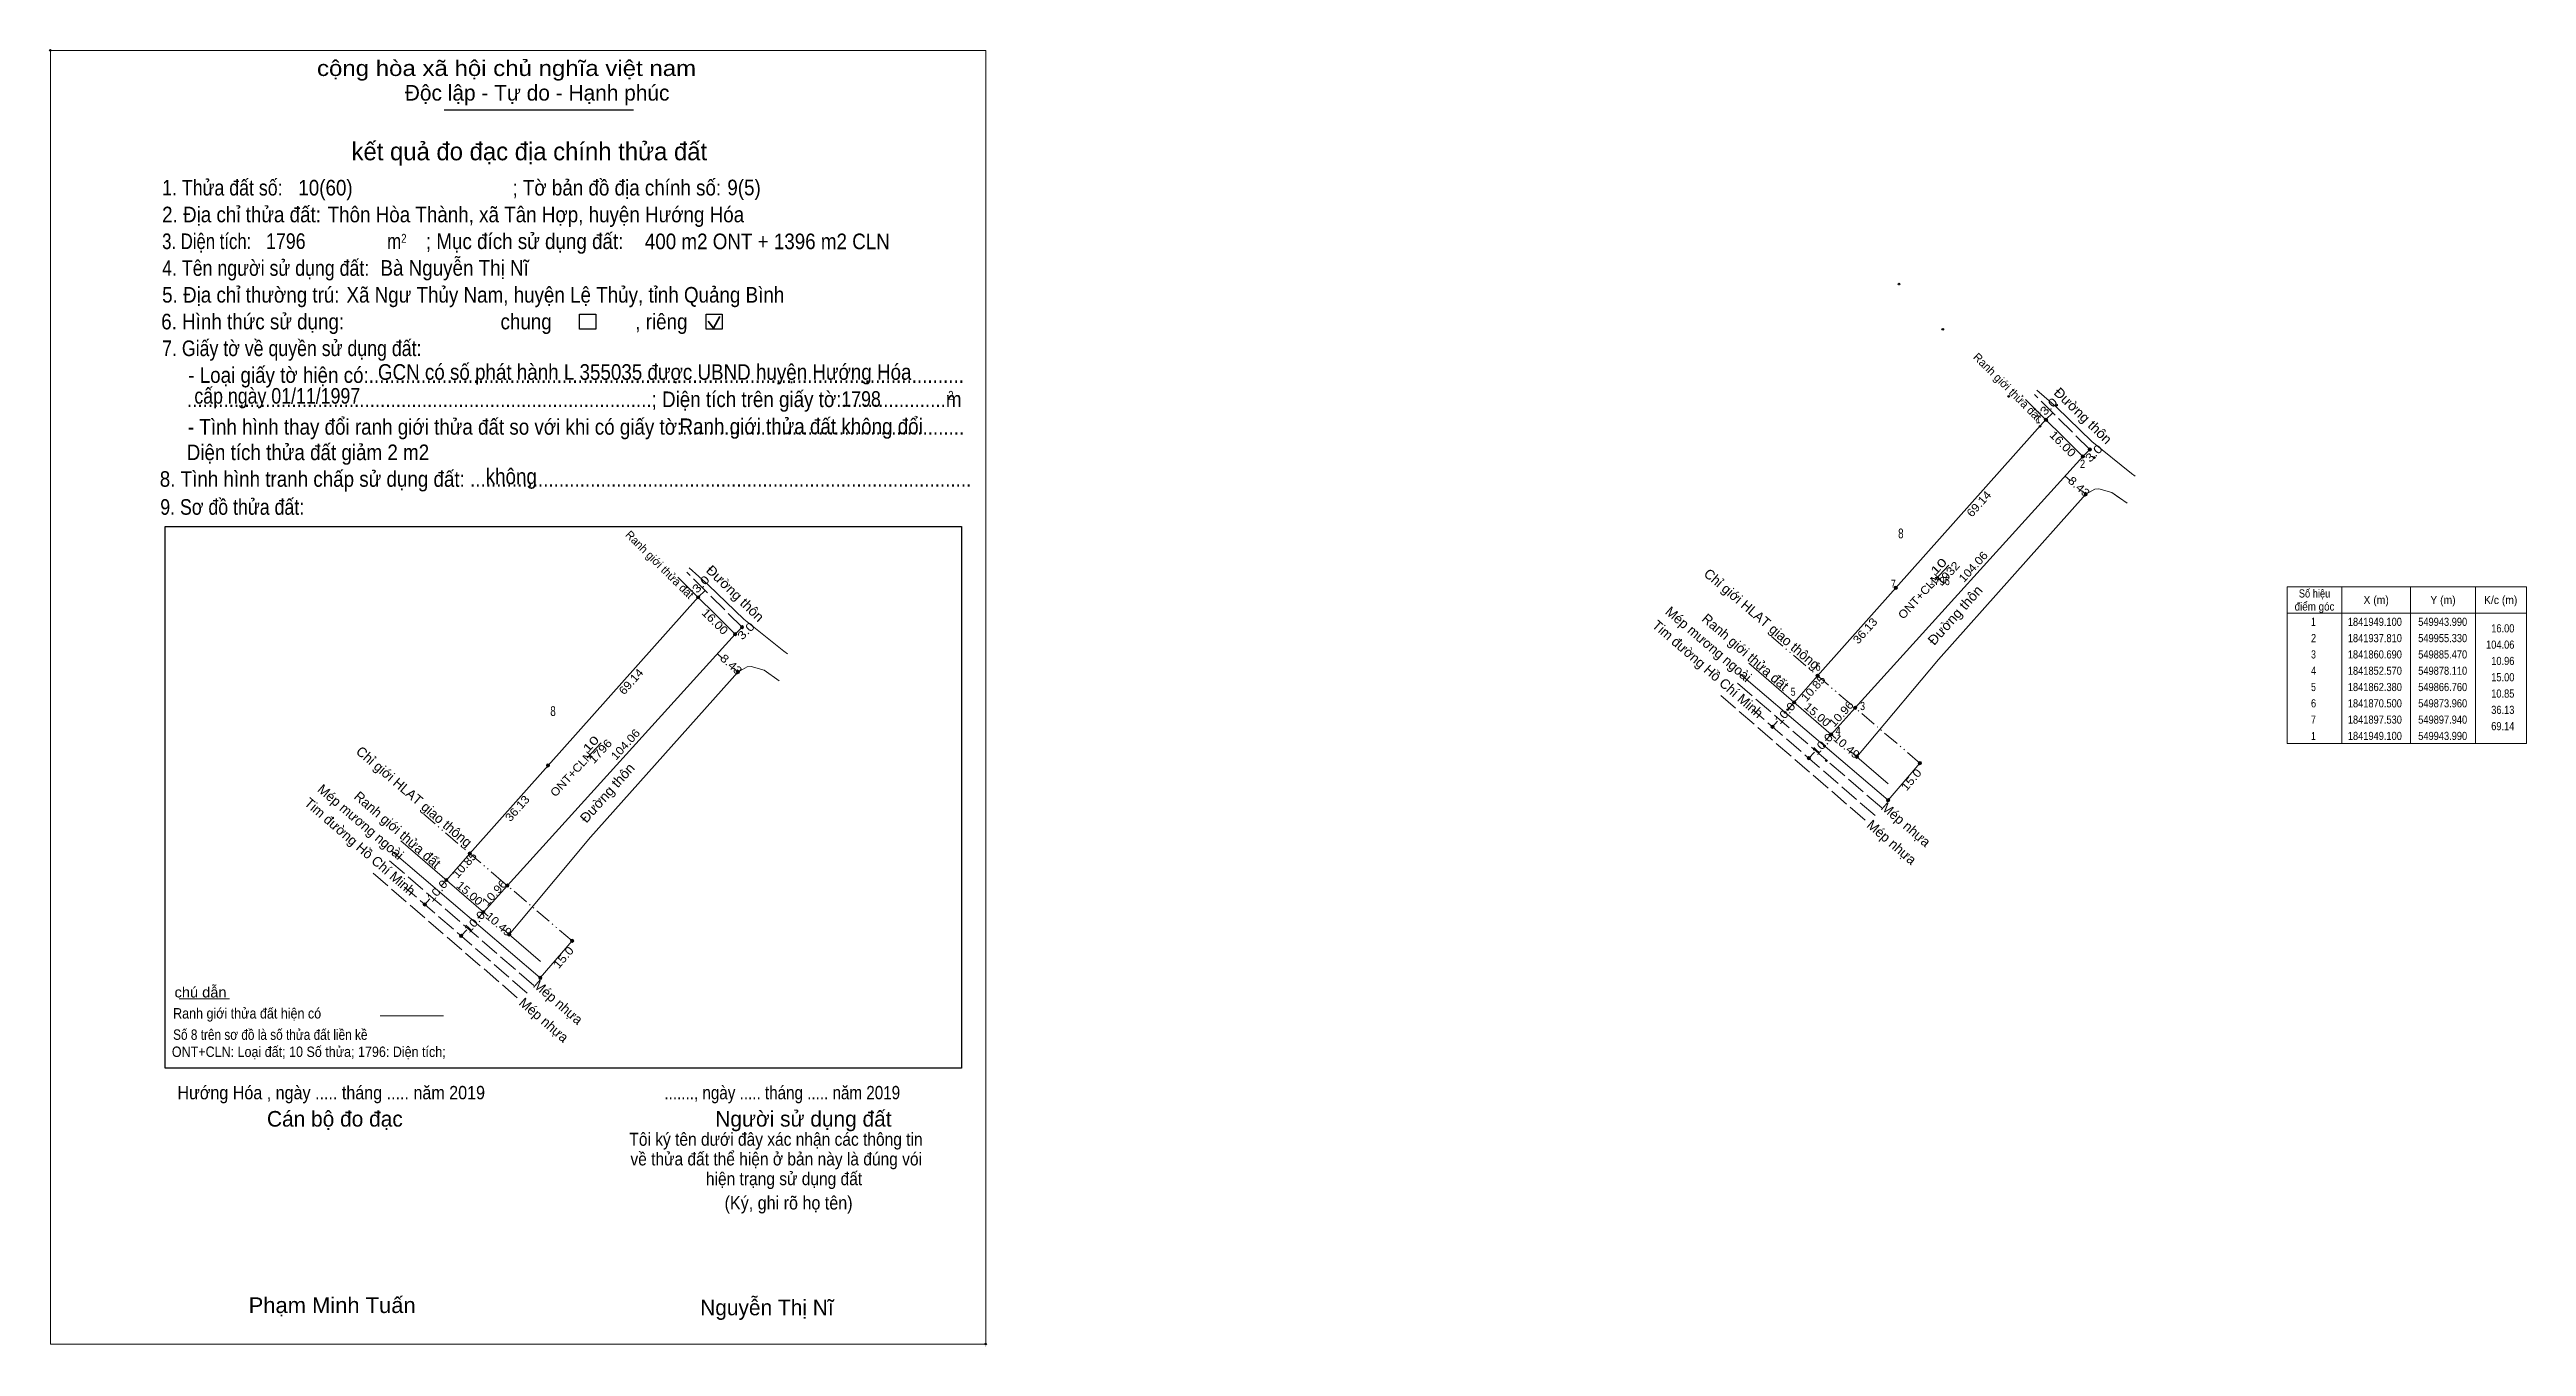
# Model space of a CAD drawing. Header units: metres. Extents: x 549332 to 550091, y 1841665 to 1842063.
import ezdxf
from ezdxf.enums import TextEntityAlignment as Align

# ---------------------------------------------------------------- set-up
doc = ezdxf.new("R2010")
doc.units = ezdxf.units.M
doc.header["$PDMODE"] = 32
doc.header["$PDSIZE"] = 0.5
doc.linetypes.add('DASH_DOUBLE_DOT', pattern=[9.2, 5, -1.2, 0.3, -1.2, 0.3, -1.2])
doc.linetypes.add('LONG_DASHED', pattern=[7.5, 6, -1.5])
for name, color, linetype in [('1', 7, 'Continuous'), ('12', 7, 'Continuous'), ('7', 7, 'Continuous')]:
    doc.layers.add(name, color=color, linetype=linetype)
for name, color, linetype, lineweight in [('10', 7, 'Continuous', 13), ('13', 7, 'Continuous', 13), ('17', 7, 'Continuous', 13), ('2', 7, 'Continuous', 25), ('22', 7, 'Continuous', 13), ('23', 7, 'Continuous', 13), ('50', 7, 'DASH_DOUBLE_DOT', 13), ('6', 7, 'Continuous', 13), ('63', 7, 'Continuous', 13), ('8', 7, 'Continuous', 13)]:
    doc.layers.add(name, color=color, linetype=linetype, lineweight=lineweight)

msp = doc.modelspace()

# ---------------------------------------------------------------- hatches: boundary and pattern name
at = {"layer": '13'}
for points in [[(549944.49, 1841949.1, 1), (549943.49, 1841949.1, 1)], [(549955.83, 1841937.81, 1), (549954.83, 1841937.81, 1)], [(549898.44, 1841897.53, 1), (549897.44, 1841897.53, 1)], [(549531.088, 1841894.605, 1), (549530.088, 1841894.605, 1)], [(549542.428, 1841883.315, 1), (549541.428, 1841883.315, 1)], [(549874.46, 1841870.5, 1), (549873.46, 1841870.5, 1)], [(549885.97, 1841860.69, 1), (549884.97, 1841860.69, 1)], [(549886.54, 1841845.7, 1), (549885.54, 1841845.7, 1)], [(549485.038, 1841843.035, 1), (549484.038, 1841843.035, 1)], [(549461.058, 1841816.005, 1), (549460.058, 1841816.005, 1)], [(549472.568, 1841806.195, 1), (549471.568, 1841806.195, 1)], [(549473.138, 1841791.205, 1), (549472.138, 1841791.205, 1)]]:
    msp.add_hatch(color=256, dxfattribs=at).paths.add_polyline_path(points)
at = {"layer": '22'}
for points in [[(549867.26, 1841862.38, 1), (549866.26, 1841862.38, 1)], [(549860.63, 1841854.9, 1), (549859.63, 1841854.9, 1)], [(549878.61, 1841852.57, 1), (549877.61, 1841852.57, 1)], [(549871.78, 1841845.26, 1), (549870.78, 1841845.26, 1)], [(549905.82, 1841843.76, 1), (549904.82, 1841843.76, 1)], [(549896.08, 1841832.35, 1), (549895.08, 1841832.35, 1)], [(549453.858, 1841807.885, 1), (549452.858, 1841807.885, 1)], [(549447.228, 1841800.405, 1), (549446.228, 1841800.405, 1)], [(549465.208, 1841798.075, 1), (549464.208, 1841798.075, 1)], [(549458.378, 1841790.765, 1), (549457.378, 1841790.765, 1)], [(549492.418, 1841789.265, 1), (549491.418, 1841789.265, 1)], [(549482.678, 1841777.855, 1), (549481.678, 1841777.855, 1)]]:
    msp.add_hatch(color=256, dxfattribs=at).paths.add_polyline_path(points)
at = {"layer": '63'}
for points in [[(549957.95, 1841939.94, 1), (549956.95, 1841939.94, 1)], [(549956.68, 1841926.19, 1), (549955.68, 1841926.19, 1)], [(549544.548, 1841885.445, 1), (549543.548, 1841885.445, 1)], [(549543.278, 1841871.695, 1), (549542.278, 1841871.695, 1)]]:
    msp.add_hatch(color=256, dxfattribs=at).paths.add_polyline_path(points)

# ---------------------------------------------------------------- linework, layer by layer
at = {"layer": '10'}
for p, q in [((549885.47, 1841860.69), (549955.33, 1841937.81)), ((549958.02, 1841942.39), (549970.28, 1841932.59)), ((549970.28, 1841932.59), (549971.36, 1841931.73)), ((549472.07, 1841806.19), (549541.93, 1841883.31)), ((549544.62, 1841887.89), (549556.88, 1841878.09)), ((549556.88, 1841878.09), (549557.96, 1841877.23))]:
    msp.add_line(p, q, dxfattribs=at)
for points in [[(549958.02, 1841942.39), (549947.21, 1841952.88), (549941.23, 1841958.19)], [(549943.99, 1841949.1), (549897.94, 1841897.53), (549873.96, 1841870.5), (549866.76, 1841862.38)], [(549911.01, 1841875.51), (549956.18, 1841926.19), (549959.01, 1841927.78), (549960.25, 1841927.88), (549964.2, 1841926.78), (549966.4, 1841925.23)], [(549911.01, 1841875.51), (549956.18, 1841926.19), (549959.01, 1841927.78), (549960.25, 1841927.88), (549964.2, 1841926.78), (549968.87, 1841923.5)], [(549544.62, 1841887.89), (549533.81, 1841898.38), (549527.83, 1841903.69)], [(549530.59, 1841894.6), (549484.54, 1841843.03), (549460.56, 1841816), (549453.36, 1841807.88)], [(549911.01, 1841875.51), (549889.26, 1841849.54), (549886.04, 1841845.7)], [(549497.61, 1841821.01), (549542.78, 1841871.69), (549545.61, 1841873.28), (549546.85, 1841873.38), (549550.8, 1841872.28), (549553, 1841870.73)], [(549497.61, 1841821.01), (549542.78, 1841871.69), (549545.61, 1841873.28), (549546.85, 1841873.38), (549550.8, 1841872.28), (549555.47, 1841869)], [(549497.61, 1841821.01), (549475.86, 1841795.04), (549472.64, 1841791.2)]]:
    msp.add_lwpolyline(points, dxfattribs=at)
at = {"layer": '13'}
for p, q in [((549946.11, 1841951.23), (549943.99, 1841949.1)), ((549909.95, 1841899.84), (549914.21, 1841904.48)), ((549532.71, 1841896.73), (549530.59, 1841894.6)), ((549879.54, 1841851.33), (549878.11, 1841852.57)), ((549496.55, 1841845.34), (549500.81, 1841849.98)), ((549886.04, 1841845.7), (549884.3, 1841847.21)), ((549466.14, 1841796.83), (549464.71, 1841798.07)), ((549472.64, 1841791.2), (549470.9, 1841792.71))]:
    msp.add_line(p, q, dxfattribs=at)
for centre in [(549943.99, 1841949.1), (549955.33, 1841937.81), (549897.94, 1841897.53), (549530.588, 1841894.605), (549541.928, 1841883.315), (549873.96, 1841870.5), (549885.47, 1841860.69), (549886.04, 1841845.7), (549484.538, 1841843.035), (549460.558, 1841816.005), (549472.068, 1841806.195), (549472.638, 1841791.205)]:
    msp.add_circle(centre, 0.5, dxfattribs=at)
for p in [(549897.94, 1841897.53), (549484.54, 1841843.04)]:
    msp.add_point(p, dxfattribs=at)
at = {"layer": '17'}
msp.add_line((549371.42, 1841771.46), (549386.81, 1841771.46), dxfattribs=at)
at = {"layer": '2'}
for p, q in [((549452.74, 1842044.17), (549510.75, 1842044.17)), ((549367.08, 1841916.3), (549611.32, 1841916.3)), ((549611.32, 1841916.31), (549611.32, 1841750.13))]:
    msp.add_line(p, q, dxfattribs=at)
at = {"layer": '2', "lineweight": 35}
for p, q in [((549535.29, 1841977.2), (549537.27, 1841980.75)), ((549533.65, 1841979.32), (549535.29, 1841977.2))]:
    msp.add_line(p, q, dxfattribs=at)
at = {"layer": '2', "lineweight": 13}
msp.add_lwpolyline([(549331.9, 1842062.37), (549618.79, 1842062.37), (549618.79, 1841665.57), (549331.9, 1841665.57)], close=True, dxfattribs=at)
at = {"layer": '2'}
for points in [[(549494.25, 1841981.44), (549499.18, 1841981.44), (549499.18, 1841976.85), (549494.25, 1841976.85)], [(549533.01, 1841981.44), (549537.94, 1841981.44), (549537.94, 1841976.85), (549533.01, 1841976.85)]]:
    msp.add_lwpolyline(points, close=True, dxfattribs=at)
msp.add_lwpolyline([(549611.32, 1841750.13), (549367.08, 1841750.13), (549367.08, 1841916.3)], dxfattribs=at)
for p in [(549331.9, 1842062.37), (549618.79, 1841665.57)]:
    msp.add_point(p, dxfattribs=at)
at = {"layer": '22', "linetype": 'LONG_DASHED'}
for p, q in [((549893.61, 1841830.03), (549848.31, 1841869.21)), ((549844.27, 1841864.52), (549889.61, 1841825.34)), ((549891.6, 1841827.68), (549853.95, 1841860.24)), ((549480.21, 1841775.53), (549434.91, 1841814.71)), ((549430.87, 1841810.02), (549476.21, 1841770.84)), ((549478.2, 1841773.18), (549440.55, 1841805.74))]:
    msp.add_line(p, q, dxfattribs=at)
at = {"layer": '22'}
for p, q in [((549865.11, 1841860.52), (549866.76, 1841862.38)), ((549878.11, 1841852.57), (549885.47, 1841860.69)), ((549860.13, 1841854.9), (549861.69, 1841856.66)), ((549876.37, 1841850.7), (549878.11, 1841852.57)), ((549871.28, 1841845.26), (549873.02, 1841847.12)), ((549451.71, 1841806.02), (549453.36, 1841807.88)), ((549464.71, 1841798.07), (549472.07, 1841806.19)), ((549446.73, 1841800.4), (549448.29, 1841802.16)), ((549457.88, 1841790.76), (549459.62, 1841792.62)), ((549462.97, 1841796.2), (549464.71, 1841798.07))]:
    msp.add_line(p, q, dxfattribs=at)
for centre in [(549866.76, 1841862.38), (549860.13, 1841854.9), (549878.11, 1841852.57), (549871.28, 1841845.26), (549905.32, 1841843.76), (549895.58, 1841832.35), (549453.358, 1841807.885), (549446.728, 1841800.405), (549464.708, 1841798.075), (549457.878, 1841790.765), (549491.918, 1841789.265), (549482.178, 1841777.855)]:
    msp.add_circle(centre, 0.5, dxfattribs=at)
at = {"layer": '23'}
for p, q in [((549955.33, 1841937.81), (549937.75, 1841955.31)), ((549541.93, 1841883.31), (549524.35, 1841900.81)), ((549878.11, 1841852.57), (549852.83, 1841874.43)), ((549895.61, 1841837.43), (549886.04, 1841845.7)), ((549895.58, 1841832.35), (549905.32, 1841843.76)), ((549464.71, 1841798.07), (549439.43, 1841819.93)), ((549482.21, 1841782.93), (549472.64, 1841791.2)), ((549482.18, 1841777.85), (549491.92, 1841789.26))]:
    msp.add_line(p, q, dxfattribs=at)
at = {"layer": '23', "linetype": 'LONG_DASHED'}
for p, q in [((549957.45, 1841939.94), (549940.53, 1841956.78)), ((549544.05, 1841885.44), (549527.13, 1841902.28))]:
    msp.add_line(p, q, dxfattribs=at)
at = {"layer": '50'}
for p, q in [((549905.32, 1841843.76), (549859.84, 1841882.54)), ((549491.92, 1841789.26), (549446.44, 1841828.04))]:
    msp.add_line(p, q, dxfattribs=at)
at = {"layer": '6'}
msp.add_line((549433.08, 1841766.23), (549452.51, 1841766.23), dxfattribs=at)
at = {"layer": '63'}
for p, q in [((549957.45, 1841939.94), (549955.33, 1841937.81)), ((549949.89, 1841931.8), (549951.4, 1841930.45)), ((549954.89, 1841927.34), (549956.18, 1841926.19)), ((550034.78, 1841897.79), (550034.78, 1841849.79)), ((550055.78, 1841897.79), (550055.78, 1841849.79)), ((550075.78, 1841897.79), (550075.78, 1841849.79)), ((550017.98, 1841889.79), (550091.38, 1841889.79)), ((549544.05, 1841885.44), (549541.93, 1841883.31)), ((549536.49, 1841877.3), (549538, 1841875.95)), ((549541.49, 1841872.84), (549542.78, 1841871.69))]:
    msp.add_line(p, q, dxfattribs=at)
msp.add_lwpolyline([(550017.98, 1841897.79), (550091.38, 1841897.79), (550091.38, 1841849.79), (550017.98, 1841849.79)], close=True, dxfattribs=at)
for centre in [(549957.45, 1841939.94), (549956.18, 1841926.19), (549544.048, 1841885.445), (549542.778, 1841871.695)]:
    msp.add_circle(centre, 0.5, dxfattribs=at)
at = {"layer": '7'}
for p in [(549898.9, 1841990.66), (549912.35, 1841976.82), (549932.57, 1841956.21), (549947.22, 1841953.55), (549942.16, 1841947.06), (549944.18, 1841948.82), (549958.84, 1841937.47), (549864.01, 1841859.27), (549864.79, 1841860.16), (549876.07, 1841849.01), (549876.66, 1841844.51)]:
    msp.add_point(p, dxfattribs=at)
at = {"layer": '8'}
for p, q in [((549895.58, 1841832.35), (549850.03, 1841871.19)), ((549482.18, 1841777.85), (549436.63, 1841816.69))]:
    msp.add_line(p, q, dxfattribs=at)

# ---------------------------------------------------------------- texts
at = {"layer": '1', "width": 0.85}
msp.add_text('1796', height=2.5, dxfattribs=at).set_placement((549911.36, 1841898.34), align=Align.CENTER)
at = {"layer": '12'}
for s, width, p in [('52', 1.3, (549898.9, 1841990.66)), ('51', 1.25, (549912.35, 1841976.82)), ('50', 1.25, (549932.57, 1841956.21)), ('53', 1.25, (549947.22, 1841953.55)), ('48', 1.25, (549942.16, 1841947.06)), ('49', 1.25, (549944.18, 1841948.82)), ('54', 1.25, (549958.84, 1841937.47)), ('47', 1.3, (549897.94, 1841897.53)), ('46', 1.3, (549864.01, 1841859.27)), ('45', 1.25, (549864.79, 1841860.16)), ('56', 1.3, (549877.93, 1841847.4)), ('55', 1.25, (549878.52, 1841842.9))]:
    msp.add_text(s, height=0.2, dxfattribs=dict(at, width=width)).set_placement(p)
at = {"layer": '13'}
for p in [(549931.333, 1841958.24), (549517.928, 1841903.735)]:
    msp.add_text('Ranh giới thửa đất', height=2.5, rotation=315.131, dxfattribs=at).set_placement(p, align=Align.CENTER)
for s, rotation, width, p in [('3.0', 45.135, 1.25, (549945.692, 1841952.213)), ('3.0', 45.135, 1.25, (549959.557, 1841937.878)), ('10', 47.46, 1.45, (549912.019, 1841903.255)), ('1932', 47.46, 1.15, (549914.935, 1841901.03)), ('3.0', 45.135, 1.25, (549532.287, 1841897.718)), ('3.0', 45.135, 1.25, (549546.147, 1841883.378)), ('10', 47.46, 1.45, (549498.609, 1841848.755)), ('10.49', 319.097, 1.1, (549882.017, 1841847.928)), ('1796', 47.46, 1.15, (549501.525, 1841846.53)), ('10.49', 319.097, 1.1, (549468.607, 1841793.428))]:
    msp.add_text(s, height=2.5, rotation=rotation, dxfattribs=dict(at, width=width)).set_placement(p, align=Align.CENTER)
at = {"layer": '13', "width": 1.1}
for p in [(549911.91, 1841900.41), (549498.5, 1841845.91)]:
    msp.add_text('ONT+CLN', height=2.5, rotation=47.46, dxfattribs=at).set_placement(p, align=Align.RIGHT)
at = {"layer": '2'}
for s, height, width, p in [('cộng hòa xã hội chủ nghĩa việt nam', 4.789, 1.15, (549413.69, 1842054.51)), ('1. Thửa đất số:', 4.789, 0.85, (549366.19, 1842017.85)), ('10(60)', 4.79, 0.9, (549407.96, 1842017.85)), ('; Tờ bản đồ địa chính số:', 4.789, 0.9, (549473.63, 1842017.85)), ('9(5)', 4.79, 0.9, (549539.55, 1842017.91)), ('2. Địa chỉ thửa đất:', 4.789, 0.9, (549366.19, 1842009.63)), ('Thôn Hòa Thành, xã Tân Hợp, huyện Hướng Hóa', 4.79, 0.9, (549416.95, 1842009.63)), ('3. Diện tích:', 4.789, 0.8, (549366.19, 1842001.42)), ('1796', 4.79, 0.85, (549398.07, 1842001.46)), ('m', 4.789, 0.8, (549435.22, 1842001.42)), ('2', 2.736, 0.8, (549439.52, 1842003.34)), ('; Mục đích sử dụng đất:', 4.789, 0.9, (549447.09, 1842001.42)), ('400 m2 ONT + 1396 m2 CLN', 4.79, 0.9, (549514.24, 1842001.38)), ('4. Tên người sử dụng đất:', 4.789, 0.85, (549366.19, 1841993.21)), ('Bà Nguyễn Thị Nĩ', 4.79, 0.9, (549433.15, 1841993.25)), ('5. Địa chỉ thường trú:', 4.789, 0.9, (549366.19, 1841985)), ('Xã Ngư Thủy Nam, huyện Lệ Thủy, tỉnh Quảng Bình', 4.79, 0.9, (549422.73, 1841985)), ('6. Hình thức sử dụng:', 4.789, 0.9, (549365.91, 1841976.79)), ('chung                , riêng', 4.789, 0.9, (549469.98, 1841976.79)), ('7. Giấy tờ về quyền sử dụng đất:', 4.789, 0.85, (549366.19, 1841968.59)), ('     - Loại giấy tờ hiện có:..................................................................................................................', 4.789, 0.9, (549366.19, 1841960.38)), ('GCN có số phát hành L 355035 được UBND huyện Hướng Hóa ', 4.79, 0.9, (549432.37, 1841961.32)), ('     .........................................................................................; Diện tích trên giấy tờ:....................m', 4.789, 0.9, (549365.79, 1841952.95)), ('cấp ngày 01/11/1997', 4.79, 0.85, (549376.07, 1841954)), ('1798', 4.79, 0.85, (549574.51, 1841953.04)), ('2', 2.736, 0.8, (549607.29, 1841955.18)), ('Ranh giới thửa đất không đổi', 4.79, 0.9, (549524.88, 1841944.66)), ('     - Tình hình thay đổi ranh giới thửa đất so với khi có giấy tờ:......................................................', 4.789, 0.9, (549366.05, 1841944.49)), ('Diện tích thửa đất giảm 2 m2', 4.79, 0.9, (549373.73, 1841936.68)), ('8. Tình hình tranh chấp sử dụng đất: ................................................................................................', 4.789, 0.9, (549365.46, 1841928.5)), ('không', 4.789, 0.9, (549465.42, 1841929.3)), ('9. Sơ đồ thửa đất:', 4.789, 0.85, (549365.61, 1841919.92)), ('Hướng Hóa , ngày ..... tháng ..... năm 2019', 4.101, 0.9, (549370.88, 1841740.63)), ('......., ngày ..... tháng ..... năm 2019', 4.101, 0.85, (549520.25, 1841740.63)), ('(Ký, ghi rõ họ tên)', 4.105, 0.9, (549538.7, 1841706.83)), ('Phạm Minh Tuấn', 4.79, 1.05, (549392.73, 1841675.08))]:
    msp.add_text(s, height=height, dxfattribs=dict(at, width=width)).set_placement(p)
for s, height, p in [('Độc lập - Tự do - Hạnh phúc', 4.789, (549440.62, 1842046.96)), ('Người sử dụng đất', 4.789, (549535.85, 1841732.25)), ('Cán bộ đo đạc', 4.789, (549398.34, 1841732.25)), ('Nguyễn Thị Nĩ', 4.79, (549531.22, 1841674.38))]:
    msp.add_text(s, height=height, dxfattribs=at).set_placement(p)
for s, height, p in [('kết quả đo đạc địa chính thửa đất', 5.473, (549478.815, 1842028.65)), ('.', 1.368, (549618.762, 1841664.82))]:
    msp.add_text(s, height=height, dxfattribs=at).set_placement(p, align=Align.CENTER)
at = {"layer": '2', "width": 0.9}
for s, p in [('Tôi ký tên dưới đây xác nhận các thông tin', (549554.47, 1841726.39)), ('về thửa đất thể hiện ở bản này là đúng vói', (549554.54, 1841720.35)), ('hiện trạng sử dụng đất', (549556.935, 1841714.29))]:
    msp.add_text(s, height=3.956, dxfattribs=at).set_placement(p, align=Align.CENTER)
at = {"layer": '22'}
for s, height, rotation, width, p in [('Đường thôn', 3, 315.861, 1.05, (549954.32, 1841949.218)), ('Đường thôn', 3, 315.861, 1.05, (549540.91, 1841894.718)), ('Đường thôn', 3, 48.29, 1.05, (549917.257, 1841888.112)), ('10.0', 2.5, 48.447, 1.15, (549864.902, 1841858.256)), ('10.0', 2.5, 46.944, 1.15, (549876.36, 1841848.762)), ('Đường thôn', 3, 48.29, 1.05, (549503.847, 1841833.612)), ('15.0', 2.5, 49.515, 1.15, (549903.641, 1841837.823)), ('10.0', 2.5, 48.447, 1.15, (549451.492, 1841803.756)), ('10.0', 2.5, 46.944, 1.15, (549462.95, 1841794.262)), ('15.0', 2.5, 49.515, 1.15, (549490.231, 1841783.323))]:
    msp.add_text(s, height=height, rotation=rotation, dxfattribs=dict(at, width=width)).set_placement(p, align=Align.CENTER)
at = {"layer": '22', "width": 0.75}
for p in [(549899.49, 1841912.69), (549486.08, 1841858.19)]:
    msp.add_text('8', height=3, dxfattribs=at).set_placement(p, align=Align.CENTER)
at = {"layer": '23'}
for s, rotation, p in [('Chỉ giới HLAT giao thông', 319.546, (549855.917, 1841886.802)), ('Mép mương ngoài', 319.546, (549839.512, 1841879.076)), ('Ranh giới thửa đất', 319.148, (549850.819, 1841876.676)), ('Tim đường Hồ Chí Minh', 319.142, (549839.299, 1841871.487)), ('Chỉ giới HLAT giao thông', 319.546, (549442.507, 1841832.302)), ('Mép mương ngoài', 319.546, (549426.102, 1841824.576)), ('Tim đường Hồ Chí Minh', 319.142, (549425.889, 1841816.987)), ('Ranh giới thửa đất', 319.148, (549437.409, 1841822.176)), ('Mép nhựa', 319.143, (549900.069, 1841823.796)), ('Mép nhựa', 319.168, (549895.694, 1841818.346)), ('Mép nhựa', 319.143, (549486.664, 1841769.292)), ('Mép nhựa', 319.168, (549482.284, 1841763.846))]:
    msp.add_text(s, height=3, rotation=rotation, dxfattribs=at).set_placement(p, align=Align.CENTER)
at = {"layer": '6'}
for s, height, width, p in [('chú dẫn', 3.188, 1.05, (549370, 1841771.87)), ('Ranh giới thửa đất hiện có ', 3.188, 0.9, (549369.56, 1841765.41)), ('Số 8 trên sơ đồ là số thửa đất liền kề', 3.19, 0.85, (549369.55, 1841758.87)), ('ONT+CLN: Loại đất; 10 Số thửa; 1796: Diện tích;', 3.19, 0.9, (549369.17, 1841753.62))]:
    msp.add_text(s, height=height, dxfattribs=dict(at, width=width)).set_placement(p)
at = {"layer": '63'}
for s, width, p in [(' 1', 0.75, (549942.29, 1841947.97)), (' 2', 0.85, (549956.01, 1841934.31)), (' 7', 0.8, (549897.94, 1841897.53)), ('16.00', 0.85, (550087.68, 1841883.84)), (' 6', 0.85, (549874.88, 1841872.09)), ('104.06', 0.85, (550087.68, 1841878.84)), ('10.96', 0.85, (550087.68, 1841873.84)), (' 5', 0.8, (549867.19, 1841864.4)), ('15.00', 0.85, (550087.68, 1841868.84)), (' 3', 0.8, (549888.49, 1841860.02)), ('36.13', 0.85, (550087.68, 1841858.84)), ('10.85', 0.85, (550087.68, 1841863.84)), (' 4', 0.85, (549881.06, 1841852.37)), ('69.14', 0.85, (550087.68, 1841853.84))]:
    msp.add_text(s, height=2.5, dxfattribs=dict(at, width=width)).set_placement(p, align=Align.RIGHT)
for s, rotation, width, p in [('16.00', 315.127, 1.15, (549948.273, 1841940.782)), ('8.43', 318.27, 1.15, (549953.293, 1841927.589)), ('69.14', 48.236, 1.1, (549924.353, 1841922.422)), ('104.06', 47.828, 1.1, (549922.622, 1841903.141)), ('16.00', 315.127, 1.15, (549534.868, 1841886.277)), ('36.13', 48.422, 1.1, (549889.471, 1841883.525)), ('8.43', 318.27, 1.15, (549539.888, 1841873.084)), ('69.14', 48.236, 1.1, (549510.943, 1841867.922)), ('10.85', 48.437, 1.1, (549873.563, 1841865.831)), ('15.00', 319.163, 1.1, (549873.083, 1841857.691)), ('10.96', 47.811, 1.1, (549882.146, 1841858.026)), ('104.06', 47.828, 1.1, (549509.212, 1841848.641)), ('36.13', 48.422, 1.1, (549476.061, 1841829.025)), ('10.85', 48.437, 1.1, (549459.883, 1841811.661)), ('15.00', 319.163, 1.1, (549459.703, 1841802.891)), ('10.96', 47.811, 1.1, (549469.026, 1841803.126))]:
    msp.add_text(s, height=2.5, rotation=rotation, dxfattribs=dict(at, width=width)).set_placement(p, align=Align.CENTER)
for s, width, p in [('Số hiệu', 0.85, (550026.38, 1841894.54)), ('điểm góc', 0.9, (550026.38, 1841890.54)), ('X (m)', 0.95, (550045.28, 1841892.54)), ('Y (m)', 0.95, (550065.775, 1841892.54)), ('K/c (m)', 0.95, (550083.48, 1841892.54)), (' 2', 0.85, (550025.68, 1841880.84)), (' 1', 0.75, (550025.675, 1841885.84)), ('1841949.100', 0.85, (550044.88, 1841885.84)), ('1841937.810', 0.85, (550044.88, 1841880.84)), ('549943.990', 0.85, (550065.685, 1841885.84)), ('549955.330', 0.85, (550065.685, 1841880.84)), (' 3', 0.8, (550025.68, 1841875.84)), ('1841860.690', 0.85, (550044.88, 1841875.84)), ('549885.470', 0.85, (550065.685, 1841875.84)), (' 4', 0.85, (550025.675, 1841870.84)), (' 5', 0.8, (550025.68, 1841865.84)), ('1841852.570', 0.85, (550044.88, 1841870.84)), ('1841862.380', 0.85, (550044.88, 1841865.84)), ('549878.110', 0.85, (550065.685, 1841870.84)), ('549866.760', 0.85, (550065.685, 1841865.84)), (' 6', 0.85, (550025.68, 1841860.84)), ('1841870.500', 0.85, (550044.88, 1841860.84)), ('549873.960', 0.85, (550065.685, 1841860.84)), (' 7', 0.8, (550025.68, 1841855.84)), (' 1', 0.75, (550025.675, 1841850.84)), ('1841897.530', 0.85, (550044.88, 1841855.84)), ('1841949.100', 0.85, (550044.88, 1841850.84)), ('549897.940', 0.85, (550065.685, 1841855.84)), ('549943.990', 0.85, (550065.685, 1841850.84))]:
    msp.add_text(s, height=2.5, dxfattribs=dict(at, width=width)).set_placement(p, align=Align.CENTER)

doc.saveas('drawing.dxf')
